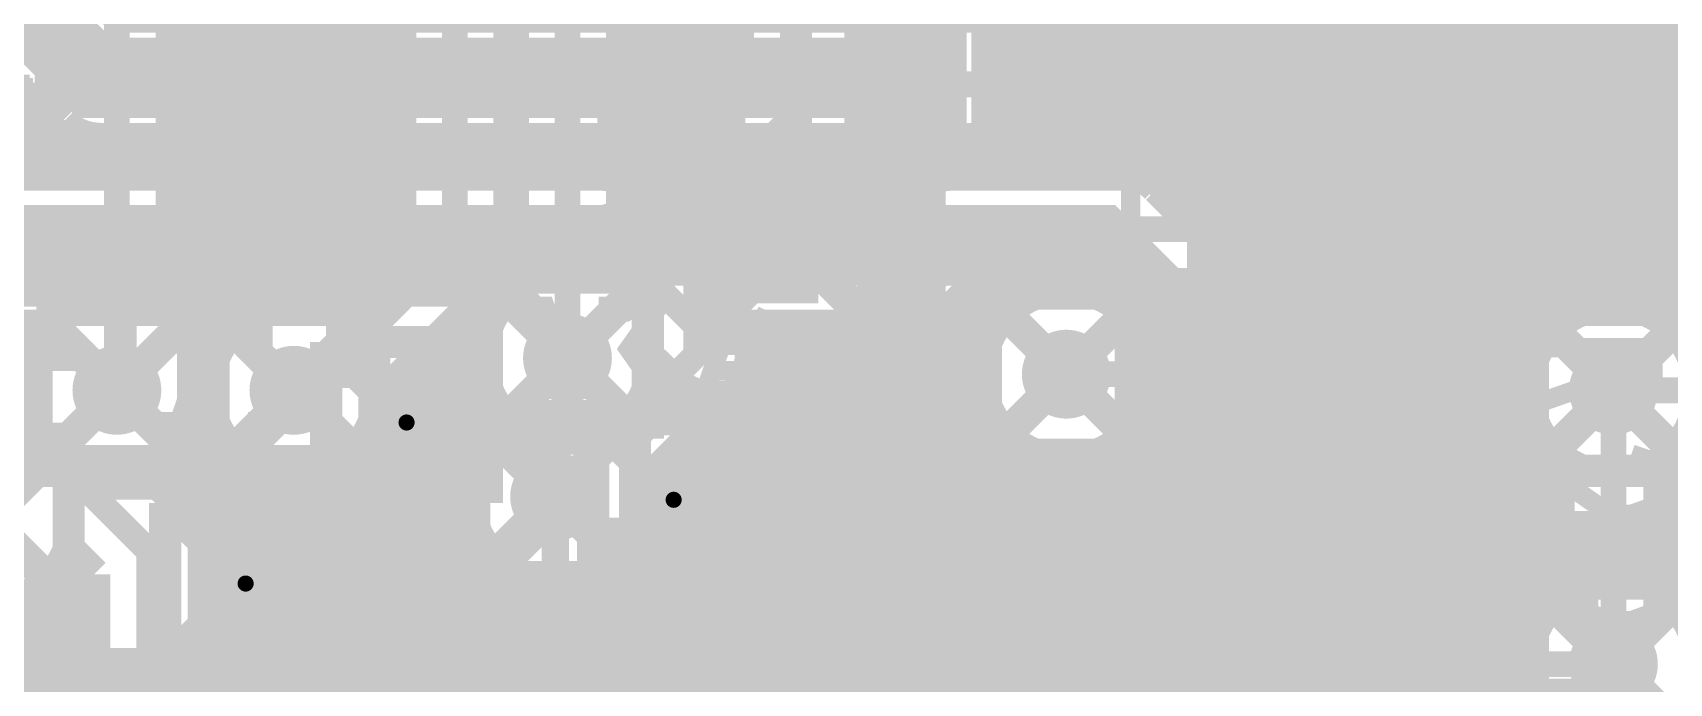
# Model space of a CAD drawing. Extents: x -1 to 119, y -42 to 51.
# Drawn here: x 48.99 to 61.91, y 16.74 to 21.87 of the extents above; entities that cross this region are included whole.
import ezdxf

# ---------------------------------------------------------------- set-up
doc = ezdxf.new("R2010")
doc.units = 0
doc.header["$MEASUREMENT"] = 0
doc.layers.get('0').update_dxf_attribs({"linetype": 'CONTINUOUS'})
for name, color, linetype in [('22-304-0_BOT', 7, 'CONTINUOUS'), ('22-304-0_DRD', 7, 'CONTINUOUS'), ('22-304-0_GND', 6, 'CONTINUOUS'), ('22-304-0_IN1', 4, 'CONTINUOUS'), ('22-304-0_SMT', 5, 'CONTINUOUS'), ('22-304-0_SPT', 10, 'CONTINUOUS'), ('22-304-0_SST', 14, 'CONTINUOUS'), ('22-304-0_TOP', 9, 'CONTINUOUS'), ('THRUHOLE_TAP', 11, 'CONTINUOUS')]:
    doc.layers.add(name, color=color, linetype=linetype)

# ---------------------------------------------------------------- blocks, each defined once
blk = doc.blocks.new('ROUND_60')
at = {"const_width": 0.35052}
blk.add_lwpolyline([(-0.17526, 0, 1), (0.17526, 0, 1)], format="xyb", close=True, dxfattribs=at)
blk = doc.blocks.new('ROUND_64')
at = {"const_width": 0.35052}
blk.add_lwpolyline([(-0.17526, 0, 1), (0.17526, 0, 1)], format="xyb", close=True, dxfattribs=at)
blk = doc.blocks.new('ROUND_57')
at = {"const_width": 0.35052}
blk.add_lwpolyline([(-0.17526, 0, 1), (0.17526, 0, 1)], format="xyb", close=True, dxfattribs=at)
blk = doc.blocks.new('ROUND_81')
at = {"const_width": 0.0635}
blk.add_lwpolyline([(-0.03175, 0, 1), (0.03175, 0, 1)], format="xyb", close=True, dxfattribs=at)
blk = doc.blocks.new('RECTANGLE_2')
blk.add_solid([(0.4826, 0.4064), (0.4826, -0.4064), (-0.4826, 0.4064), (-0.4826, -0.4064)])
blk = doc.blocks.new('RECTANGLE_14')
blk.add_solid([(0.508, 0.635), (0.508, -0.635), (-0.508, 0.635), (-0.508, -0.635)])
blk = doc.blocks.new('RECTANGLE_30')
blk.add_solid([(0.635, 0.508), (0.635, -0.508), (-0.635, 0.508), (-0.635, -0.508)])
blk = doc.blocks.new('ROUND_87')
at = {"const_width": 0.10033}
blk.add_lwpolyline([(-0.050164, 0, 1), (0.050164, 0, 1)], format="xyb", close=True, dxfattribs=at)

msp = doc.modelspace()

# ---------------------------------------------------------------- linework, layer by layer
at = {"layer": '22-304-0_BOT'}
for points, const_width in [([(57.7088, 41.01338), (57.7088, 20.7645)], 0.254), ([(57.4802, 40.80764), (57.4802, 20.83562)], 0.254), ([(57.9374, 36.40074), (57.9374, 20.574)], 0.254), ([(58.166, 36.13912), (58.166, 20.3454)], 0.254), ([(58.3946, 36.04006), (58.3946, 20.1168)], 0.254), ([(58.6232, 35.29838), (58.6232, 19.8882)], 0.254), ([(59.7662, 35.33902), (59.7662, 18.7452)], 0.254), ([(61.1378, 35.33902), (61.1378, 19.64436)], 0.254), ([(59.9948, 35.18408), (59.9948, 18.5166)], 0.254), ([(60.9092, 35.18408), (60.9092, 19.43608)], 0.254), ([(58.8518, 35.09264), (58.8518, 19.6596)], 0.254), ([(59.0804, 35.0139), (59.0804, 19.431)], 0.254), ([(59.309, 35.01898), (59.309, 19.2024)], 0.254), ([(59.5376, 35.10788), (59.5376, 18.9738)], 0.254), ([(60.2234, 35.04692), (60.2234, 18.4277)], 0.254), ([(60.452, 35.00628), (60.452, 18.4277)], 0.254), ([(60.6806, 35.04692), (60.6806, 18.4277)], 0.254), ([(61.3664, 35.10788), (61.3664, 19.72056)], 0.254), ([(61.595, 35.01898), (61.595, 19.71802)], 0.254), ([(61.8236, 35.0139), (61.8236, 19.62912)], 0.254), ([(56.769, 29.21), (55.753, 29.21), (54.991, 28.448), (54.991, 21.209), (54.229, 20.447), (54.229, 19.3294), (53.1114, 18.2118)], 0.2032), ([(53.213, 19.304), (53.213, 28.194), (53.975, 28.956)], 0.2032), ([(57.2516, 28.72994), (57.2516, 20.8407)], 0.254), ([(50.673, 28.575), (48.768, 26.67), (48.768, 18.923), (49.911, 17.78), (49.911, 15.24), (49.149, 14.478), (49.149, 11.811), (48.006, 10.668), (32.385, 10.668), (30.353, 12.7), (28.067, 12.7), (26.67, 14.097)], 0.2032), ([(56.5658, 28.55976), (56.5658, 20.8407)], 0.254), ([(57.023, 28.58008), (57.023, 20.8407)], 0.254), ([(54.5084, 28.53436), (54.5084, 21.336)], 0.254), ([(54.5592, 28.448), (54.5592, 21.3868)], 0.254), ([(56.7944, 28.52928), (56.7944, 20.8407)], 0.254), ([(54.2798, 28.34894), (54.2798, 21.1074)], 0.254), ([(54.991, 20.193), (55.88, 20.193), (55.88, 28.194)], 0.635), ([(59.817, 17.78), (57.404, 20.193), (55.88, 20.193), (55.88, 28.194)], 0.635), ([(51.689, 28.194), (51.689, 26.67), (49.657, 24.638), (49.657, 19.05)], 0.2032), ([(53.8226, 28.19146), (53.8226, 20.59178)], 0.254), ([(54.0512, 28.28036), (54.0512, 20.8788)], 0.254), ([(53.6448, 28.01366), (53.6448, 19.82978)], 0.254), ([(56.5277, 27.98572), (56.5277, 20.8407)], 0.254), ([(51.5366, 25.90546), (51.5366, 20.0152)], 0.254), ([(51.308, 25.67686), (51.308, 19.7866)], 0.254), ([(51.0794, 25.44826), (51.0794, 19.72818)], 0.254), ([(50.8508, 25.21966), (50.8508, 19.6977)], 0.254), ([(51.054, 19.05), (51.181, 19.05), (52.324, 20.193), (52.324, 25.146)], 0.2032), ([(50.6222, 24.99106), (50.6222, 19.57578)], 0.254), ([(50.3936, 24.76246), (50.3936, 19.21002)], 0.254), ([(51.7652, 24.75738), (51.7652, 20.2438)], 0.254), ([(51.8922, 24.62022), (51.8922, 20.3708)], 0.254), ([(52.7558, 24.62022), (52.7558, 20.193)], 0.254), ([(52.7812, 24.64308), (52.7812, 19.82978)], 0.254), ([(50.0888, 24.45766), (50.0888, 19.57578)], 0.254), ([(50.165, 24.53386), (50.165, 19.50212)], 0.254), ([(51.8922, 21.8186), (50.0888, 21.8186)], 0.254), ([(52.7812, 21.8186), (52.7558, 21.8186)], 0.254), ([(54.5592, 21.8186), (53.6448, 21.8186)], 0.254), ([(75.3237, 21.8186), (56.5277, 21.8186)], 0.254), ([(51.8922, 21.59), (50.0888, 21.59)], 0.254), ([(52.7812, 21.59), (52.7558, 21.59)], 0.254), ([(54.5592, 21.59), (53.6448, 21.59)], 0.254), ([(75.5523, 21.59), (56.5277, 21.59)], 0.254), ([(51.8922, 21.3614), (50.0888, 21.3614)], 0.254), ([(52.7812, 21.3614), (52.7558, 21.3614)], 0.254), ([(54.53126, 21.3614), (53.6448, 21.3614)], 0.254), ([(54.5592, 21.3868), (53.92928, 20.75688)], 0.254), ([(75.7809, 21.3614), (56.5277, 21.3614)], 0.254), ([(51.8922, 21.1328), (50.0888, 21.1328)], 0.254), ([(52.7812, 21.1328), (52.7558, 21.1328)], 0.254), ([(54.30266, 21.1328), (53.6448, 21.1328)], 0.254), ([(76.0095, 21.1328), (56.5277, 21.1328)], 0.254), ([(51.8922, 20.9042), (50.0888, 20.9042)], 0.254), ([(52.7812, 20.9042), (52.7558, 20.9042)], 0.254), ([(54.07406, 20.9042), (53.6448, 20.9042)], 0.254), ([(76.2381, 20.9042), (56.5277, 20.9042)], 0.254), ([(57.404, 20.8407), (56.5277, 20.8407)], 0.254), ([(51.8922, 20.6756), (50.0888, 20.6756)], 0.254), ([(52.7812, 20.6756), (52.7558, 20.6756)], 0.254), ([(53.86324, 20.6756), (53.6448, 20.6756)], 0.254), ([(76.4667, 20.6756), (57.8358, 20.6756)], 0.254), ([(57.86882, 20.64258), (60.0837, 18.4277)], 0.254), ([(51.8922, 20.447), (50.0888, 20.447)], 0.254), ([(52.7812, 20.447), (52.7558, 20.447)], 0.254), ([(53.7972, 20.447), (53.6448, 20.447)], 0.254), ([(53.7972, 20.447), (53.7972, 19.65198)], 0.254), ([(72.82688, 20.447), (58.0644, 20.447)], 0.254), ([(51.8922, 20.3708), (51.22672, 19.70786)], 0.254), ([(51.73726, 20.2184), (50.0888, 20.2184)], 0.254), ([(52.7812, 20.2184), (52.7558, 20.2184)], 0.254), ([(53.7972, 20.2184), (53.6448, 20.2184)], 0.254), ([(70.69836, 20.2184), (58.293, 20.2184)], 0.254), ([(51.50866, 19.9898), (50.0888, 19.9898)], 0.254), ([(52.6796, 19.94662), (52.6796, 19.72564)], 0.254), ([(52.7812, 19.9898), (52.705, 19.9898)], 0.254), ([(53.7972, 19.9898), (53.6448, 19.9898)], 0.254), ([(70.51294, 19.9898), (58.5216, 19.9898)], 0.254), ([(52.6288, 19.8882), (51.72964, 18.98904)], 0.254), ([(51.28006, 19.7612), (50.0888, 19.7612)], 0.254), ([(52.451, 19.70786), (52.451, 18.37182)], 0.254), ([(52.71008, 19.7612), (52.5018, 19.7612)], 0.254), ([(53.7972, 19.7612), (53.71592, 19.7612)], 0.254), ([(70.44436, 19.7612), (58.7502, 19.7612)], 0.254), ([(50.57394, 19.5326), (50.13452, 19.5326)], 0.254), ([(52.57292, 19.5326), (52.2732, 19.5326)], 0.254), ([(54.6608, 19.59864), (54.6608, 19.3294)], 0.254), ([(54.82844, 19.5326), (54.6608, 19.5326)], 0.254), ([(54.737, 19.56308), (54.737, 17.3736)], 0.254), ([(54.9656, 19.51228), (54.9656, 17.6022)], 0.254), ([(56.57088, 19.5326), (55.15102, 19.5326)], 0.254), ([(55.1942, 19.54276), (55.1942, 17.8308)], 0.254), ([(55.88, 19.5453), (55.19674, 19.5453)], 0.254), ([(55.4228, 19.5453), (55.4228, 18.0594)], 0.254), ([(55.6514, 19.5453), (55.6514, 18.288)], 0.254), ([(55.88, 19.5453), (55.88, 18.5166)], 0.254), ([(56.5785, 19.5453), (55.88, 19.5453)], 0.254), ([(56.1086, 19.5453), (56.1086, 18.7452)], 0.254), ([(56.3372, 19.5453), (56.3372, 18.9738)], 0.254), ([(56.5658, 19.5453), (56.5658, 19.52498)], 0.254), ([(60.98794, 19.5326), (58.9788, 19.5326)], 0.254), ([(70.45706, 19.5326), (61.94552, 19.5326)], 0.254), ([(52.2224, 19.47926), (52.2224, 14.859)], 0.254), ([(50.42408, 19.304), (50.28692, 19.304)], 0.254), ([(51.9938, 19.25066), (51.9938, 14.6304)], 0.254), ([(52.53228, 19.304), (52.0446, 19.304)], 0.254), ([(56.48198, 19.304), (54.6608, 19.304)], 0.254), ([(60.83808, 19.304), (59.2074, 19.304)], 0.254), ([(24.384, 12.827), (25.019, 12.192), (30.226, 12.192), (32.258, 10.16), (48.133, 10.16), (57.15, 19.177)], 0.2032), ([(56.47182, 19.11096), (49.5808, 12.2174)], 0.254), ([(50.37328, 19.0754), (50.33518, 19.0754)], 0.254), ([(51.7652, 19.02206), (51.7652, 14.4018)], 0.254), ([(52.57292, 19.0754), (51.816, 19.0754)], 0.254), ([(54.5338, 19.0246), (53.78704, 18.27784)], 0.254), ([(54.5084, 18.99666), (54.5084, 17.145)], 0.254), ([(56.43626, 19.0754), (54.57698, 19.0754)], 0.254), ([(60.78728, 19.0754), (59.436, 19.0754)], 0.254), ([(50.3936, 18.88744), (50.3936, 15.28318)], 0.254), ([(52.6796, 18.88236), (52.6796, 18.73758)], 0.254), ([(50.40376, 18.8468), (50.3047, 18.8468)], 0.254), ([(52.71008, 18.8468), (51.7017, 18.8468)], 0.254), ([(54.2798, 18.76806), (54.2798, 16.9164)], 0.254), ([(56.20766, 18.8468), (54.356, 18.8468)], 0.254), ([(60.81776, 18.8468), (59.6646, 18.8468)], 0.254), ([(50.52822, 18.6182), (50.18278, 18.6182)], 0.254), ([(52.5653, 18.6182), (51.57978, 18.6182)], 0.254), ([(55.97906, 18.6182), (54.1274, 18.6182)], 0.254), ([(60.94222, 18.6182), (59.8932, 18.6182)], 0.254), ([(60.9092, 18.66138), (60.9092, 18.4277)], 0.254), ([(71.57466, 18.6182), (61.99378, 18.6182)], 0.254), ([(50.165, 18.59788), (50.165, 18.1356)], 0.254), ([(50.6222, 18.52422), (50.6222, 15.2527)], 0.254), ([(51.5366, 18.56994), (51.5366, 14.1732)], 0.254), ([(54.0512, 18.53946), (54.0512, 16.6878)], 0.254), ([(49.89068, 18.40992), (50.21072, 18.08988)], 0.254), ([(50.89144, 18.3896), (49.911, 18.3896)], 0.254), ([(49.9364, 18.43024), (49.9364, 18.3642)], 0.254), ([(50.8508, 18.39976), (50.8508, 15.13078)], 0.254), ([(51.0794, 18.36928), (51.0794, 14.76502)], 0.254), ([(52.45354, 18.3896), (51.21402, 18.3896)], 0.254), ([(51.308, 18.42008), (51.308, 13.9446)], 0.254), ([(55.75046, 18.3896), (53.8988, 18.3896)], 0.254), ([(61.19368, 18.4277), (60.0837, 18.4277)], 0.254), ([(61.1378, 18.45564), (61.1378, 18.4277)], 0.254), ([(66.294, 18.4277), (61.74232, 18.4277)], 0.254), ([(61.8236, 18.47088), (61.8236, 18.4277)], 0.254), ([(53.8226, 18.31086), (53.8226, 16.4592)], 0.254), ([(52.43322, 18.161), (50.1396, 18.161)], 0.254), ([(55.52186, 18.161), (53.78958, 18.161)], 0.254), ([(52.451, 18.04924), (52.451, 15.0876)], 0.254), ([(59.817, 17.78), (66.294, 17.78), (68.834, 15.24), (71.628, 15.24), (72.517, 16.129)], 0.635), ([(52.49164, 17.9324), (50.31486, 17.9324)], 0.254), ([(55.29326, 17.9324), (53.73116, 17.9324)], 0.254), ([(49.37506, 17.7038), (49.23536, 17.7038)], 0.254), ([(49.2506, 17.73174), (49.2506, 15.1892)], 0.254), ([(49.27854, 17.80032), (49.4792, 17.59966)], 0.254), ([(50.3428, 17.78), (50.3428, 15.28064)], 0.254), ([(52.65928, 17.7038), (50.3428, 17.7038)], 0.254), ([(55.06466, 17.7038), (53.56352, 17.7038)], 0.254), ([(53.594, 17.73174), (53.594, 16.2306)], 0.254), ([(49.4792, 17.59966), (49.4792, 15.4178)], 0.254), ([(52.6796, 17.68602), (52.6796, 15.3162)], 0.254), ([(53.3654, 17.58188), (53.3654, 16.002)], 0.254), ([(49.022, 17.47012), (49.022, 14.9606)], 0.254), ([(49.4792, 17.4752), (49.02708, 17.4752)], 0.254), ([(54.83606, 17.4752), (50.3428, 17.4752)], 0.254), ([(52.9082, 17.56156), (52.9082, 15.5448)], 0.254), ([(53.1368, 17.53108), (53.1368, 15.7734)], 0.254), ([(49.4792, 17.2466), (48.15078, 17.2466)], 0.254), ([(54.60746, 17.2466), (50.3428, 17.2466)], 0.254), ([(49.4792, 17.018), (39.2176, 17.018)], 0.254), ([(54.37886, 17.018), (50.3428, 17.018)], 0.254), ([(61.468, 16.891), (55.499, 16.891), (48.26, 9.652), (32.131, 9.652), (30.226, 11.557), (24.384, 11.557)], 0.2032), ([(49.4792, 16.7894), (47.96028, 16.7894)], 0.254), ([(54.15026, 16.7894), (50.3428, 16.7894)], 0.254)]:
    msp.add_lwpolyline(points, dxfattribs=dict(at, const_width=const_width))
at = {"layer": '22-304-0_BOT', "const_width": 0.254}
for points in [[(57.8612, 20.6502, 0.1989124), (57.404, 20.83958)], [(57.8612, 20.6502, 0.1989124), (57.404, 20.83958)], [(53.9242, 20.7518, 0.1989124), (53.79795, 20.447)], [(53.9242, 20.7518, 0.1989124), (53.79795, 20.447)], [(52.6288, 19.8882, 0.1989124), (52.75505, 20.193)], [(52.6288, 19.8882, 0.1989124), (52.75505, 20.193)], [(52.7812, 19.82978, 0.2244669), (52.53264, 19.304)], [(53.7972, 19.65198, 0.0867195), (53.64456, 19.82949)], [(51.054, 19.73072, 0.4142136), (50.37328, 19.05)], [(51.22672, 19.70786, 0.0642767), (51.054, 19.73015)], [(61.468, 19.73072, 0.4142136), (60.78728, 19.05)], [(62.14872, 19.05, 0.4142136), (61.468, 19.73072)], [(50.33772, 19.05, 0.2244673), (50.08902, 19.57605)], [(54.6608, 19.59864, 0.1274582), (54.991, 19.51308)], [(54.991, 19.51228, 0.0770435), (55.19708, 19.54422)], [(56.5785, 19.5453, 0.1441001), (56.47011, 19.177)], [(52.53228, 19.304, 0.2147141), (52.7617, 18.79438)], [(54.5338, 19.0246, 0.1989124), (54.66005, 19.3294)], [(56.46928, 19.177, 0.024273), (56.47248, 19.11102)], [(49.89068, 18.40992, 0.3150295), (50.33772, 19.05)], [(50.37328, 19.05, 0.4142136), (51.054, 18.36928)], [(51.054, 18.36928, 0.3880991), (51.72964, 18.98904)], [(60.78728, 19.05, 0.2972177), (61.19368, 18.4277)], [(61.74232, 18.4277, 0.297217), (62.14872, 19.05)], [(52.76088, 18.79346, 0.2629327), (52.43229, 18.2118)], [(53.79212, 18.2118, 0.0243632), (53.78889, 18.27802)], [(50.3428, 17.78, 0.1989124), (50.21633, 18.08533)], [(50.3428, 17.78, 0.1989124), (50.21633, 18.08533)], [(52.43068, 18.2118, 0.4142136), (53.1114, 17.53108)], [(53.1114, 17.53108, 0.4142136), (53.79212, 18.2118)], [(48.641, 17.35328, 0.3146784), (49.27854, 17.80032)], [(61.468, 16.21028, 0.4142136), (62.14872, 16.891)]]:
    msp.add_lwpolyline(points, format="xyb", dxfattribs=at)
at = {"layer": '22-304-0_DRD', "const_width": 0.254}
for points in [[(61.341, 21.717), (61.341, 20.447)], [(62.611, 21.717), (61.341, 21.717)], [(62.611, 21.717), (61.341, 20.447)], [(62.611, 20.447), (61.341, 21.717)], [(61.341, 21.717), (61.341, 20.447)], [(62.611, 21.717), (61.341, 21.717)], [(62.611, 21.717), (61.341, 20.447)], [(62.611, 20.447), (61.341, 21.717)], [(54.356, 20.828), (54.356, 19.558)], [(55.626, 20.828), (54.356, 20.828)], [(55.626, 20.828), (54.356, 19.558)], [(55.626, 19.558), (54.356, 20.828)], [(55.626, 19.558), (55.626, 20.828)], [(61.341, 20.447), (62.611, 20.447)], [(61.341, 20.447), (62.611, 20.447)], [(52.578, 19.939), (52.578, 18.669)], [(53.848, 19.939), (52.578, 19.939)], [(53.848, 19.939), (52.578, 18.669)], [(53.848, 18.669), (52.578, 19.939)], [(53.848, 18.669), (53.848, 19.939)], [(56.515, 19.812), (56.515, 18.542)], [(57.785, 19.812), (56.515, 19.812)], [(57.785, 19.812), (56.515, 18.542)], [(57.785, 18.542), (56.515, 19.812)], [(57.785, 18.542), (57.785, 19.812)], [(49.022, 19.685), (49.022, 18.415)], [(50.292, 19.685), (49.022, 19.685)], [(50.292, 19.685), (49.022, 18.415)], [(50.292, 18.415), (49.022, 19.685)], [(50.292, 18.415), (50.292, 19.685)], [(50.419, 19.685), (50.419, 18.415)], [(51.689, 19.685), (50.419, 19.685)], [(51.689, 19.685), (50.419, 18.415)], [(51.689, 18.415), (50.419, 19.685)], [(51.689, 18.415), (51.689, 19.685)], [(60.833, 19.685), (60.833, 18.415)], [(62.103, 19.685), (60.833, 19.685)], [(62.103, 19.685), (60.833, 18.415)], [(62.103, 18.415), (60.833, 19.685)], [(54.356, 19.558), (55.626, 19.558)], [(51.308, 19.431), (51.308, 18.161)], [(52.578, 19.431), (51.308, 19.431)], [(52.578, 19.431), (51.308, 18.161)], [(52.578, 18.161), (51.308, 19.431)], [(51.308, 19.431), (51.308, 18.161)], [(52.578, 19.431), (51.308, 19.431)], [(52.578, 19.431), (51.308, 18.161)], [(52.578, 18.161), (51.308, 19.431)], [(51.308, 19.431), (51.308, 18.161)], [(52.578, 19.431), (51.308, 19.431)], [(52.578, 19.431), (51.308, 18.161)], [(52.578, 18.161), (51.308, 19.431)], [(52.578, 18.161), (52.578, 19.431)], [(52.578, 18.161), (52.578, 19.431)], [(52.578, 18.161), (52.578, 19.431)], [(52.4764, 18.8468), (52.4764, 17.5768)], [(53.7464, 18.8468), (52.4764, 18.8468)], [(53.7464, 18.8468), (52.4764, 17.5768)], [(53.7464, 17.5768), (52.4764, 18.8468)], [(53.4162, 18.8214), (53.4162, 17.5514)], [(54.6862, 18.8214), (53.4162, 18.8214)], [(54.6862, 18.8214), (53.4162, 17.5514)], [(54.6862, 17.5514), (53.4162, 18.8214)], [(53.4162, 18.8214), (53.4162, 17.5514)], [(54.6862, 18.8214), (53.4162, 18.8214)], [(54.6862, 18.8214), (53.4162, 17.5514)], [(54.6862, 17.5514), (53.4162, 18.8214)], [(53.7464, 17.5768), (53.7464, 18.8468)], [(54.6862, 17.5514), (54.6862, 18.8214)], [(54.6862, 17.5514), (54.6862, 18.8214)], [(49.276, 18.669), (48.006, 18.669)], [(49.276, 18.669), (48.006, 17.399)], [(49.276, 17.399), (48.006, 18.669)], [(49.276, 17.399), (49.276, 18.669)], [(52.578, 18.669), (53.848, 18.669)], [(56.515, 18.542), (57.785, 18.542)], [(49.022, 18.415), (50.292, 18.415)], [(50.419, 18.415), (51.689, 18.415)], [(59.182, 18.415), (59.182, 17.145)], [(60.452, 18.415), (59.182, 18.415)], [(60.452, 18.415), (59.182, 17.145)], [(60.452, 17.145), (59.182, 18.415)], [(59.182, 18.415), (59.182, 17.145)], [(60.452, 18.415), (59.182, 18.415)], [(60.452, 18.415), (59.182, 17.145)], [(60.452, 17.145), (59.182, 18.415)], [(60.452, 17.145), (60.452, 18.415)], [(60.452, 17.145), (60.452, 18.415)], [(60.833, 18.415), (62.103, 18.415)], [(50.038, 18.161), (50.038, 16.891)], [(51.308, 18.161), (50.038, 18.161)], [(51.308, 18.161), (50.038, 16.891)], [(51.308, 16.891), (50.038, 18.161)], [(51.308, 18.161), (52.578, 18.161)], [(51.308, 18.161), (52.578, 18.161)], [(51.308, 16.891), (51.308, 18.161)], [(51.308, 18.161), (52.578, 18.161)], [(52.4764, 17.5768), (53.7464, 17.5768)], [(53.4162, 17.5514), (54.6862, 17.5514)], [(53.4162, 17.5514), (54.6862, 17.5514)], [(60.833, 17.526), (60.833, 16.256)], [(62.103, 17.526), (60.833, 17.526)], [(62.103, 17.526), (60.833, 16.256)], [(62.103, 16.256), (60.833, 17.526)], [(48.006, 17.399), (49.276, 17.399)], [(59.182, 17.145), (60.452, 17.145)], [(59.182, 17.145), (60.452, 17.145)], [(50.038, 16.891), (51.308, 16.891)]]:
    msp.add_lwpolyline(points, dxfattribs=at)
at = {"layer": '22-304-0_IN1'}
for points, const_width in [([(110.236, 39.243), (110.871, 38.608), (110.871, 34.29), (106.553, 29.972), (100.076, 29.972), (99.441, 30.607), (85.979, 30.607), (74.168, 18.796), (66.802, 18.796), (65.278, 20.32), (56.261, 20.32), (55.372, 19.431), (54.356, 19.431), (53.467, 20.32), (34.798, 20.32), (31.75, 17.272), (23.114, 17.272), (20.447, 19.939)], 0.2032), ([(18.542, 24.003), (18.669, 24.13), (20.828, 24.13), (24.384, 20.574), (24.892, 20.574), (25.146, 20.828), (30.734, 20.828), (31.369, 20.193), (32.258, 20.193), (34.417, 22.352), (49.276, 22.352), (49.657, 21.971), (60.452, 21.971), (60.96, 22.479), (66.675, 22.479), (68.58, 20.574), (72.517, 20.574), (73.152, 19.939), (73.279, 19.939)], 0.2032), ([(71.12, 19.685), (71.12, 19.939), (70.993, 20.066), (68.072, 20.066), (66.167, 21.971), (61.214, 21.971), (60.706, 21.463), (49.53, 21.463), (49.149, 21.844), (34.544, 21.844), (32.385, 19.685), (31.115, 19.685), (30.48, 20.32), (25.273, 20.32), (25.019, 20.066), (24.257, 20.066), (22.3774, 21.9456), (21.9964, 21.9456), (21.971, 21.971)], 0.2032), ([(61.3918, 21.5392), (61.01588, 21.16328)], 0.254), ([(61.3156, 21.46046), (61.3156, 21.24202)], 0.254), ([(61.47308, 21.5392), (61.3918, 21.5392)], 0.254), ([(48.96866, 21.4122), (47.96536, 21.4122)], 0.254), ([(48.99406, 21.3868), (47.97806, 21.3868)], 0.254), ([(48.96866, 21.4122), (49.21758, 21.16328)], 0.254), ([(48.9712, 21.40966), (48.9712, 20.7518)], 0.254), ([(61.36894, 21.3868), (61.2394, 21.3868)], 0.254), ([(61.087, 21.23186), (61.087, 20.7518)], 0.254), ([(49.22266, 21.1582), (48.04664, 21.1582)], 0.254), ([(49.1998, 21.18106), (49.1998, 20.7518)], 0.254), ([(60.8584, 21.05914), (60.8584, 20.7518)], 0.254), ([(61.30036, 21.1582), (61.0108, 21.1582)], 0.254), ([(61.31306, 20.9296), (48.03394, 20.9296)], 0.254), ([(49.4284, 21.0439), (49.4284, 20.7518)], 0.254), ([(60.706, 21.0312), (49.53, 21.0312)], 0.254), ([(49.657, 21.0312), (49.657, 20.7518)], 0.254), ([(49.8856, 21.0312), (49.8856, 20.7518)], 0.254), ([(50.1142, 21.0312), (50.1142, 20.7518)], 0.254), ([(50.3428, 21.0312), (50.3428, 20.7518)], 0.254), ([(50.5714, 21.0312), (50.5714, 20.7518)], 0.254), ([(50.8, 21.0312), (50.8, 20.7518)], 0.254), ([(51.0286, 21.0312), (51.0286, 20.7518)], 0.254), ([(51.2572, 21.0312), (51.2572, 20.7518)], 0.254), ([(51.4858, 21.0312), (51.4858, 20.7518)], 0.254), ([(51.7144, 21.0312), (51.7144, 20.7518)], 0.254), ([(51.943, 21.0312), (51.943, 20.7518)], 0.254), ([(52.1716, 21.0312), (52.1716, 20.7518)], 0.254), ([(52.4002, 21.0312), (52.4002, 20.7518)], 0.254), ([(52.6288, 21.0312), (52.6288, 20.7518)], 0.254), ([(52.8574, 21.0312), (52.8574, 20.7518)], 0.254), ([(53.086, 21.0312), (53.086, 20.7518)], 0.254), ([(53.3146, 21.0312), (53.3146, 20.7518)], 0.254), ([(53.5432, 21.0312), (53.5432, 20.74418)], 0.254), ([(53.7718, 21.0312), (53.7718, 20.6248)], 0.254), ([(54.0004, 21.0312), (54.0004, 20.3962)], 0.254), ([(54.229, 21.0312), (54.229, 20.1676)], 0.254), ([(54.4576, 21.0312), (54.4576, 19.939)], 0.254), ([(54.6862, 21.0312), (54.6862, 19.8628)], 0.254), ([(54.9148, 21.0312), (54.9148, 19.8628)], 0.254), ([(55.1434, 21.0312), (55.1434, 19.8628)], 0.254), ([(55.372, 21.0312), (55.372, 20.0406)], 0.254), ([(55.6006, 21.0312), (55.6006, 20.2692)], 0.254), ([(55.8292, 21.0312), (55.8292, 20.4978)], 0.254), ([(56.0578, 21.0312), (56.0578, 20.701)], 0.254), ([(56.2864, 21.0312), (56.2864, 20.7518)], 0.254), ([(56.515, 21.0312), (56.515, 20.7518)], 0.254), ([(56.7436, 21.0312), (56.7436, 20.7518)], 0.254), ([(56.9722, 21.0312), (56.9722, 20.7518)], 0.254), ([(57.2008, 21.0312), (57.2008, 20.7518)], 0.254), ([(57.4294, 21.0312), (57.4294, 20.7518)], 0.254), ([(57.658, 21.0312), (57.658, 20.7518)], 0.254), ([(57.8866, 21.0312), (57.8866, 20.7518)], 0.254), ([(58.1152, 21.0312), (58.1152, 20.7518)], 0.254), ([(58.3438, 21.0312), (58.3438, 20.7518)], 0.254), ([(58.5724, 21.0312), (58.5724, 20.7518)], 0.254), ([(58.801, 21.0312), (58.801, 20.7518)], 0.254), ([(59.0296, 21.0312), (59.0296, 20.7518)], 0.254), ([(59.2582, 21.0312), (59.2582, 20.7518)], 0.254), ([(59.4868, 21.0312), (59.4868, 20.7518)], 0.254), ([(59.7154, 21.0312), (59.7154, 20.7518)], 0.254), ([(59.944, 21.0312), (59.944, 20.7518)], 0.254), ([(60.1726, 21.0312), (60.1726, 20.7518)], 0.254), ([(60.4012, 21.0312), (60.4012, 20.7518)], 0.254), ([(60.6298, 21.0312), (60.6298, 20.7518)], 0.254), ([(61.3156, 20.91944), (61.3156, 20.7518)], 0.254), ([(53.467, 20.7518), (47.96536, 20.7518)], 0.254), ([(56.0578, 20.701), (53.6702, 20.701)], 0.254), ([(61.38164, 20.7518), (56.261, 20.7518)], 0.254), ([(53.7718, 20.6248), (54.5338, 19.8628)], 0.254), ([(55.9562, 20.6248), (55.19166, 19.8628)], 0.254), ([(55.80126, 20.4724), (53.9242, 20.4724)], 0.254), ([(55.57266, 20.2438), (54.1528, 20.2438)], 0.254), ([(55.34406, 20.0152), (54.3814, 20.0152)], 0.254), ([(23.749, 16.129), (24.384, 16.764), (31.877, 16.764), (34.925, 19.812), (52.832, 19.812), (53.213, 19.431), (53.213, 19.304)], 0.2032), ([(55.19166, 19.8628), (54.5338, 19.8628)], 0.254), ([(56.4388, 19.8882), (55.68188, 19.13128)], 0.254), ([(56.84774, 19.7866), (56.3372, 19.7866)], 0.254), ([(65.09766, 19.8882), (56.4388, 19.8882)], 0.254), ([(56.515, 19.8882), (56.515, 19.4183)], 0.254), ([(56.7436, 19.8882), (56.7436, 19.72056)], 0.254), ([(56.9722, 19.8882), (56.9722, 19.83232)], 0.254), ([(57.2008, 19.8882), (57.2008, 19.85518)], 0.254), ([(57.4294, 19.8882), (57.4294, 19.79676)], 0.254), ([(65.19926, 19.7866), (57.44972, 19.7866)], 0.254), ([(57.658, 19.8882), (57.658, 19.62912)], 0.254), ([(57.8866, 19.8882), (57.8866, 10.13206)], 0.254), ([(58.1152, 19.8882), (58.1152, 10.20064)], 0.254), ([(58.3438, 19.8882), (58.3438, 10.18794)], 0.254), ([(58.5724, 19.8882), (58.5724, 14.95552)], 0.254), ([(58.801, 19.8882), (58.801, 15.10792)], 0.254), ([(59.0296, 19.8882), (59.0296, 15.15618)], 0.254), ([(59.2582, 19.8882), (59.2582, 15.1257)], 0.254), ([(59.4868, 19.8882), (59.4868, 15.00378)], 0.254), ([(59.7154, 19.8882), (59.7154, 14.63802)], 0.254), ([(59.944, 19.8882), (59.944, 10.99312)], 0.254), ([(60.1726, 19.8882), (60.1726, 1.27)], 0.254), ([(60.4012, 19.8882), (60.4012, 1.27)], 0.254), ([(60.6298, 19.8882), (60.6298, 1.27)], 0.254), ([(60.8584, 19.8882), (60.8584, 19.34972)], 0.254), ([(61.087, 19.8882), (61.087, 19.61388)], 0.254), ([(61.3156, 19.8882), (61.3156, 19.71294)], 0.254), ([(61.5442, 19.8882), (61.5442, 19.72564)], 0.254), ([(61.7728, 19.8882), (61.7728, 19.65706)], 0.254), ([(62.0014, 19.8882), (62.0014, 19.47164)], 0.254), ([(56.2864, 19.73326), (56.2864, 1.27)], 0.254), ([(56.58612, 19.558), (56.1086, 19.558)], 0.254), ([(61.01588, 19.558), (57.71388, 19.558)], 0.254), ([(65.42786, 19.558), (61.92012, 19.558)], 0.254), ([(56.0578, 19.50466), (56.0578, 1.27)], 0.254), ([(49.657, 19.05), (49.403, 19.304), (46.101, 19.304), (44.323, 17.526), (35.687, 17.526), (35.179, 17.018), (32.766, 17.018), (32.004, 16.256), (29.464, 16.256), (29.3116, 16.1036), (29.2354, 16.1036)], 0.2032), ([(53.89118, 19.28368), (54.04358, 19.13128)], 0.254), ([(55.8292, 19.27606), (55.8292, 1.27)], 0.254), ([(56.48706, 19.3294), (55.88, 19.3294)], 0.254), ([(60.84824, 19.3294), (57.81294, 19.3294)], 0.254), ([(54.0004, 19.17446), (54.0004, 18.86458)], 0.254), ([(54.0766, 19.1008), (53.8607, 19.1008)], 0.254), ([(54.229, 19.01698), (54.229, 18.84172)], 0.254), ([(55.372, 18.9992), (54.356, 18.9992)], 0.254), ([(54.4576, 18.9992), (54.4576, 18.72996)], 0.254), ([(54.6862, 18.9992), (54.6862, 18.4277)], 0.254), ([(54.9148, 18.9992), (54.9148, 11.21918)], 0.254), ([(55.1434, 18.9992), (55.1434, 11.16076)], 0.254), ([(55.372, 18.9992), (55.372, 10.99312)], 0.254), ([(55.6006, 19.06524), (55.6006, 5.07492)], 0.254), ([(56.47436, 19.1008), (55.64886, 19.1008)], 0.254), ([(60.78982, 19.1008), (57.82564, 19.1008)], 0.254), ([(61.468, 19.05), (61.468, 16.891)], 0.2032), ([(56.54294, 18.8722), (53.73878, 18.8722)], 0.254), ([(53.7718, 18.91538), (53.7718, 18.80616)], 0.254), ([(56.515, 18.93316), (56.515, 1.27)], 0.254), ([(60.81014, 18.8722), (57.75706, 18.8722)], 0.254), ([(60.8584, 18.74774), (60.8584, 17.19072)], 0.254), ([(53.594, 18.68932), (53.56134, 18.72021)], 0.254), ([(56.72836, 18.6436), (54.55412, 18.6436)], 0.254), ([(56.7436, 18.6309), (56.7436, 1.27)], 0.254), ([(60.9219, 18.6436), (57.57164, 18.6436)], 0.254), ([(57.658, 18.72488), (57.658, 9.94664)], 0.254), ([(62.0014, 18.62836), (62.0014, 17.31264)], 0.254), ([(66.34226, 18.6436), (62.01156, 18.6436)], 0.254), ([(56.9722, 18.51914), (56.9722, 1.27)], 0.254), ([(57.2008, 18.49882), (57.2008, 1.27)], 0.254), ([(57.4294, 18.55724), (57.4294, 1.27)], 0.254), ([(61.0362, 18.52422), (61.0362, 17.41678)], 0.254), ([(61.8998, 18.52422), (61.8998, 17.41678)], 0.254), ([(61.0362, 18.415), (54.69128, 18.415)], 0.254), ([(66.5988, 18.415), (61.8998, 18.415)], 0.254), ([(53.1114, 18.2118), (53.1114, 18.0594), (51.816, 16.764), (49.403, 16.764), (48.768, 17.399), (48.768, 17.907), (48.641, 18.034)], 0.2032), ([(61.0362, 18.1864), (54.73192, 18.1864)], 0.254), ([(68.6689, 18.1864), (61.8998, 18.1864)], 0.254), ([(61.0362, 17.9578), (54.69128, 17.9578)], 0.254), ([(68.55714, 17.9578), (61.8998, 17.9578)], 0.254), ([(54.6862, 17.94256), (54.6862, 11.19632)], 0.254), ([(61.0362, 17.7292), (54.55412, 17.7292)], 0.254), ([(68.53682, 17.7292), (61.8998, 17.7292)], 0.254), ([(53.5432, 17.68602), (53.5432, 1.27)], 0.254), ([(54.4576, 17.6403), (54.4576, 11.08456)], 0.254), ([(53.2003, 17.53616), (52.12588, 16.46428)], 0.254), ([(61.0362, 17.5006), (53.1622, 17.5006)], 0.254), ([(53.3146, 17.56156), (53.3146, 1.27)], 0.254), ([(53.7718, 17.56664), (53.7718, 1.27)], 0.254), ([(54.0004, 17.50822), (54.0004, 1.27)], 0.254), ([(54.229, 17.52854), (54.229, 10.7823)], 0.254), ([(68.59524, 17.5006), (61.8998, 17.5006)], 0.254), ([(53.086, 17.42186), (53.086, 1.27)], 0.254), ([(52.8574, 17.19326), (52.8574, 1.27)], 0.254), ([(60.90412, 17.272), (52.9336, 17.272)], 0.254), ([(68.76288, 17.272), (62.03188, 17.272)], 0.254), ([(52.6288, 16.96466), (52.6288, 1.27)], 0.254), ([(60.80506, 17.0434), (52.705, 17.0434)], 0.254), ([(60.79236, 16.8148), (52.4764, 16.8148)], 0.254), ([(52.4002, 16.73606), (52.4002, 5.17398)], 0.254)]:
    msp.add_lwpolyline(points, dxfattribs=dict(at, const_width=const_width))
at = {"layer": '22-304-0_IN1', "const_width": 0.254}
for points in [[(61.47308, 21.5392, 0.1865745), (61.29632, 21.082)], [(49.2252, 21.1582, 0.1989124), (49.53, 21.03195)], [(60.706, 21.0312, 0.1989115), (61.01133, 21.15767)], [(60.706, 21.0312, 0.1989115), (61.01133, 21.15767)], [(61.29528, 21.082, 0.1274583), (61.38094, 20.75141)], [(53.7718, 20.6248, 0.1989124), (53.467, 20.75105)], [(53.7718, 20.6248, 0.1989124), (53.467, 20.75105)], [(56.261, 20.7518, 0.1989132), (55.95567, 20.62533)], [(57.15, 19.85772, 0.4142136), (56.46928, 19.177)], [(57.83072, 19.177, 0.4142136), (57.15, 19.85772)], [(61.468, 19.73072, 0.4142136), (60.78728, 19.05)], [(62.14872, 19.05, 0.4142136), (61.468, 19.73072)], [(53.56098, 18.7198, 0.2563074), (53.89268, 19.28363)], [(54.0512, 19.1262, 0.1989124), (54.356, 18.99995)], [(55.372, 18.9992, 0.1989115), (55.67733, 19.12567)], [(55.372, 18.9992, 0.1989115), (55.67733, 19.12567)], [(56.46928, 19.177, 0.4142136), (57.15, 18.49628)], [(57.15, 18.49628, 0.4142136), (57.83072, 19.177)], [(60.78728, 19.05, 0.2244672), (61.03597, 18.52394)], [(61.8998, 18.52422, 0.2244669), (62.14836, 19.05)], [(54.0512, 18.86712, 0.1865751), (53.5933, 18.69009)], [(54.73192, 18.1864, 0.4142136), (54.0512, 18.86712)], [(54.0512, 17.50568, 0.4142136), (54.73192, 18.1864)], [(53.2003, 17.53616, 0.152922), (53.5698, 17.70756)], [(53.5686, 17.70888, 0.2002878), (54.0512, 17.50748)], [(61.0362, 17.41678, 0.2244669), (60.78764, 16.891)], [(62.14872, 16.891, 0.2244673), (61.90002, 17.41705)], [(60.78728, 16.891, 0.4142136), (61.468, 16.21028)], [(61.468, 16.21028, 0.4142136), (62.14872, 16.891)]]:
    msp.add_lwpolyline(points, format="xyb", dxfattribs=at)
at = {"layer": '22-304-0_SST', "const_width": 0.1524}
for points in [[(57.658, 19.939), (61.722, 19.939), (61.722, 24.511), (59.944, 24.511), (59.69, 24.257), (59.436, 24.511), (57.658, 24.511), (57.658, 19.939)], [(49.0855, 21.3995), (49.0855, 24.3205), (47.4472, 24.3205), (47.4472, 21.3995), (49.0855, 21.3995)], [(56.7055, 20.7645), (56.7055, 23.6855), (55.0672, 23.6855), (55.0672, 20.7645), (56.7055, 20.7645)], [(50.82794, 21.82622), (50.65776, 21.88464), (50.65776, 22.24024), (50.82794, 22.3012), (51.50612, 22.3012), (51.67376, 22.24024), (51.67376, 21.88464), (51.50612, 21.82622)], [(54.03342, 22.17928), (54.03342, 21.82368), (54.20106, 21.7043), (54.37124, 21.7043), (54.54142, 21.82368), (54.54142, 22.17928), (53.52542, 22.17928)], [(54.03342, 21.8821), (53.52542, 21.7043)], [(53.52542, 20.8661), (53.52542, 21.34108), (54.20106, 20.8661), (54.37124, 20.8661), (54.54142, 20.92706), (54.54142, 21.28266), (54.37124, 21.34108)], [(50.65776, 21.1074), (50.65776, 21.34362)], [(50.65776, 21.22424), (51.67376, 21.22424), (51.50612, 21.34362)], [(51.16576, 20.32762), (51.33594, 20.2692), (51.50612, 20.2692), (51.67376, 20.32762), (51.67376, 20.68322), (51.50612, 20.74164), (51.33594, 20.74164), (51.16576, 20.68322), (51.16576, 20.32762), (50.99812, 20.2692), (50.82794, 20.2692), (50.65776, 20.32762), (50.65776, 20.68322), (50.82794, 20.74164), (50.99812, 20.74164), (51.16576, 20.68322)], [(54.03342, 20.08886), (54.20106, 20.0279), (54.37124, 20.0279), (54.54142, 20.08886), (54.54142, 20.44446), (54.37124, 20.50288), (54.20106, 20.50288), (54.03342, 20.44446), (54.03342, 20.08886), (53.86324, 20.0279), (53.69306, 20.0279), (53.52542, 20.08886), (53.52542, 20.44446), (53.69306, 20.50288), (53.86324, 20.50288), (54.03342, 20.44446)], [(55.81142, 20.40128), (55.81142, 20.04568), (55.97906, 19.9263), (56.14924, 19.9263), (56.31942, 20.04568), (56.31942, 20.40128), (55.30342, 20.40128)], [(55.81142, 20.1041), (55.30342, 19.9263)], [(50.81016, 18.80362), (50.81016, 19.81962), (50.69078, 19.65198)], [(50.20818, 19.81962), (50.20818, 18.9738), (50.14976, 18.80362), (49.79416, 18.80362), (49.73574, 18.9738), (49.73574, 19.81962)], [(51.76774, 19.14398), (51.29276, 19.14398), (51.52898, 19.81962), (51.64836, 19.81962), (51.64836, 18.80362)], [(59.2455, 16.9545), (59.2455, 19.8755), (57.6072, 19.8755), (57.6072, 16.9545), (59.2455, 16.9545)], [(53.09616, 18.86712), (53.0352, 18.69694), (52.6796, 18.69694), (52.62118, 18.86712), (52.62118, 19.54276), (52.6796, 19.71294), (53.0352, 19.71294), (53.09616, 19.54276)], [(53.45938, 18.86712), (53.57876, 18.69694), (53.81498, 18.69694), (53.93436, 18.86712), (53.93436, 19.03476), (53.6956, 19.37512), (53.93436, 19.71294), (53.45938, 19.71294)], [(54.356, 19.20494), (54.7116, 19.20494), (54.77256, 19.03476), (54.77256, 18.86712), (54.7116, 18.69694), (54.356, 18.69694), (54.29758, 18.86712), (54.29758, 19.03476), (54.5338, 19.71294)], [(55.81142, 19.50466), (55.81142, 19.14906), (55.64124, 19.0881), (55.47106, 19.0881), (55.30342, 19.14906), (55.30342, 19.50466), (55.47106, 19.56308), (55.64124, 19.56308), (56.31942, 19.32686)], [(61.27242, 19.38528), (61.27242, 19.02968), (61.44006, 18.9103), (61.61024, 18.9103), (61.78042, 19.02968), (61.78042, 19.38528), (60.76442, 19.38528)], [(61.27242, 19.0881), (60.76442, 18.9103)], [(50.92954, 18.80362), (50.69078, 18.80362)], [(55.64124, 18.2499), (55.64124, 18.72488), (56.31942, 18.48866), (56.31942, 18.36928), (55.30342, 18.36928)], [(53.086, 14.478), (53.086, 18.542), (48.514, 18.542), (48.514, 16.764), (48.768, 16.51), (48.514, 16.256), (48.514, 14.478), (53.086, 14.478)], [(60.76442, 18.0721), (60.76442, 18.54708), (61.44006, 18.0721), (61.61024, 18.0721), (61.78042, 18.13306), (61.78042, 18.48866), (61.61024, 18.54708)], [(53.1495, 17.9705), (53.1495, 15.0495), (54.7878, 15.0495), (54.7878, 17.9705), (53.1495, 17.9705)], [(56.7055, 15.0495), (56.7055, 17.9705), (55.0672, 17.9705), (55.0672, 15.0495), (56.7055, 15.0495)], [(61.27242, 17.29486), (61.27242, 17.65046), (61.44006, 17.70888), (61.61024, 17.70888), (61.78042, 17.65046), (61.78042, 17.29486), (61.61024, 17.2339), (61.44006, 17.2339), (60.76442, 17.47266)], [(61.1505, 13.7795), (61.1505, 16.7005), (59.5122, 16.7005), (59.5122, 13.7795), (61.1505, 13.7795)]]:
    msp.add_lwpolyline(points, dxfattribs=at)
at = {"layer": '22-304-0_TOP'}
for points, const_width in [([(55.88, 21.5138), (49.4792, 21.5138), (48.8442, 22.1488), (48.26, 22.1488)], 0.635), ([(55.88, 21.5138), (55.88, 17.2212)], 0.635), ([(58.674, 21.082), (58.42, 20.828), (58.42, 19.1262)], 0.635), ([(60.706, 21.082), (61.976, 21.082)], 0.254), ([(60.706, 21.082), (61.976, 21.082)], 0.254), ([(45.1612, 19.05), (46.101, 19.05), (47.244, 20.193), (54.991, 20.193)], 0.635), ([(27.9019, 18.08734), (29.02966, 18.08734), (30.226, 16.891), (35.306, 16.891), (36.576, 18.161), (41.021, 18.161), (41.783, 17.399), (44.831, 17.399), (45.847, 18.415), (46.355, 18.415), (47.117, 19.177), (48.514, 19.177), (49.403, 18.288), (50.419, 18.288), (51.054, 18.923), (51.054, 19.05)], 0.2032), ([(57.15, 19.177), (58.3692, 19.177), (58.42, 19.1262)], 0.2032), ([(62.865, 19.1262), (62.7888, 19.05), (61.468, 19.05)], 0.2032), ([(51.943, 18.796), (51.943, 17.526)], 0.381), ([(51.943, 18.796), (51.943, 17.526)], 0.381), ([(51.943, 18.796), (51.943, 17.526)], 0.381), ([(53.975, 17.2212), (54.0512, 17.2212), (54.0512, 18.1864)], 0.381), ([(53.975, 17.2212), (54.0512, 17.2212), (54.0512, 18.1864)], 0.381), ([(58.42, 17.7038), (58.4962, 17.78), (59.817, 17.78), (62.7888, 17.78), (62.865, 17.7038)], 0.635), ([(62.865, 17.7038), (62.7888, 17.78), (59.817, 17.78)], 0.635), ([(62.865, 17.7038), (62.7888, 17.78), (59.817, 17.78)], 0.635), ([(49.657, 16.51), (50.673, 17.526)], 0.254), ([(60.325, 15.9512), (57.5818, 15.9512), (56.3118, 17.2212), (55.88, 17.2212)], 0.635)]:
    msp.add_lwpolyline(points, dxfattribs=dict(at, const_width=const_width))

# ---------------------------------------------------------------- block references
at = {"layer": '22-304-0_BOT'}
for name, p in [('ROUND_64', (61.976, 21.082)), ('ROUND_60', (54.991, 20.193)), ('ROUND_60', (53.213, 19.304)), ('ROUND_60', (57.15, 19.177)), ('ROUND_60', (49.657, 19.05)), ('ROUND_60', (51.054, 19.05)), ('ROUND_60', (61.468, 19.05)), ('ROUND_64', (51.943, 18.796)), ('ROUND_60', (53.1114, 18.2118)), ('ROUND_64', (54.0512, 18.1864)), ('ROUND_60', (59.817, 17.78)), ('ROUND_64', (50.673, 17.526)), ('ROUND_60', (61.468, 16.891))]:
    msp.add_blockref(name, p, dxfattribs=at)
at = {"layer": '22-304-0_GND'}
for name, p in [('ROUND_64', (54.991, 20.193)), ('ROUND_57', (53.213, 19.304)), ('ROUND_57', (57.15, 19.177)), ('ROUND_57', (49.657, 19.05)), ('ROUND_57', (51.054, 19.05)), ('ROUND_57', (61.468, 19.05)), ('ROUND_81', (51.943, 18.796)), ('ROUND_57', (53.1114, 18.2118)), ('ROUND_81', (54.0512, 18.1864)), ('ROUND_64', (59.817, 17.78)), ('ROUND_81', (50.673, 17.526)), ('ROUND_57', (61.468, 16.891))]:
    msp.add_blockref(name, p, dxfattribs=at)
at = {"layer": '22-304-0_IN1'}
for name, p in [('ROUND_64', (61.976, 21.082)), ('ROUND_60', (54.991, 20.193)), ('ROUND_60', (53.213, 19.304)), ('ROUND_60', (57.15, 19.177)), ('ROUND_60', (49.657, 19.05)), ('ROUND_60', (51.054, 19.05)), ('ROUND_60', (61.468, 19.05)), ('ROUND_64', (51.943, 18.796)), ('ROUND_60', (53.1114, 18.2118)), ('ROUND_64', (54.0512, 18.1864)), ('ROUND_60', (59.817, 17.78)), ('ROUND_64', (50.673, 17.526)), ('ROUND_60', (61.468, 16.891))]:
    msp.add_blockref(name, p, dxfattribs=at)
at = {"layer": '22-304-0_SMT'}
for name, p in [('RECTANGLE_2', (55.88, 21.5138)), ('RECTANGLE_14', (58.674, 21.082)), ('RECTANGLE_14', (60.706, 21.082)), ('RECTANGLE_2', (58.42, 19.1262)), ('RECTANGLE_2', (58.42, 17.7038)), ('RECTANGLE_30', (51.943, 17.526)), ('RECTANGLE_2', (53.975, 17.2212)), ('RECTANGLE_2', (55.88, 17.2212)), ('RECTANGLE_30', (49.657, 16.51))]:
    msp.add_blockref(name, p, dxfattribs=at)
at = {"layer": '22-304-0_SPT'}
for name, p in [('RECTANGLE_2', (55.88, 21.5138)), ('RECTANGLE_14', (58.674, 21.082)), ('RECTANGLE_14', (60.706, 21.082)), ('RECTANGLE_2', (58.42, 19.1262)), ('RECTANGLE_2', (58.42, 17.7038)), ('RECTANGLE_30', (51.943, 17.526)), ('RECTANGLE_2', (53.975, 17.2212)), ('RECTANGLE_2', (55.88, 17.2212)), ('RECTANGLE_30', (49.657, 16.51))]:
    msp.add_blockref(name, p, dxfattribs=at)
at = {"layer": '22-304-0_TOP'}
for name, p in [('RECTANGLE_2', (55.88, 21.5138)), ('RECTANGLE_14', (58.674, 21.082)), ('RECTANGLE_14', (60.706, 21.082)), ('ROUND_60', (61.976, 21.082)), ('ROUND_60', (54.991, 20.193)), ('ROUND_60', (53.213, 19.304)), ('ROUND_60', (57.15, 19.177)), ('RECTANGLE_2', (58.42, 19.1262)), ('ROUND_60', (49.657, 19.05)), ('ROUND_60', (51.054, 19.05)), ('ROUND_60', (61.468, 19.05)), ('ROUND_60', (51.943, 18.796)), ('ROUND_60', (53.1114, 18.2118)), ('ROUND_60', (54.0512, 18.1864)), ('RECTANGLE_2', (58.42, 17.7038)), ('ROUND_60', (59.817, 17.78)), ('RECTANGLE_30', (51.943, 17.526)), ('ROUND_60', (50.673, 17.526)), ('RECTANGLE_2', (53.975, 17.2212)), ('RECTANGLE_2', (55.88, 17.2212)), ('ROUND_60', (61.468, 16.891)), ('RECTANGLE_30', (49.657, 16.51))]:
    msp.add_blockref(name, p, dxfattribs=at)
at = {"layer": 'THRUHOLE_TAP'}
for p in [(61.976, 21.082), (54.991, 20.193), (53.213, 19.304), (57.15, 19.177), (49.657, 19.05), (51.054, 19.05), (61.468, 19.05), (51.943, 18.796), (53.1114, 18.2118), (54.0512, 18.1864), (59.817, 17.78), (50.673, 17.526), (61.468, 16.891)]:
    msp.add_blockref('ROUND_87', p, dxfattribs=at)

doc.saveas('drawing.dxf')
